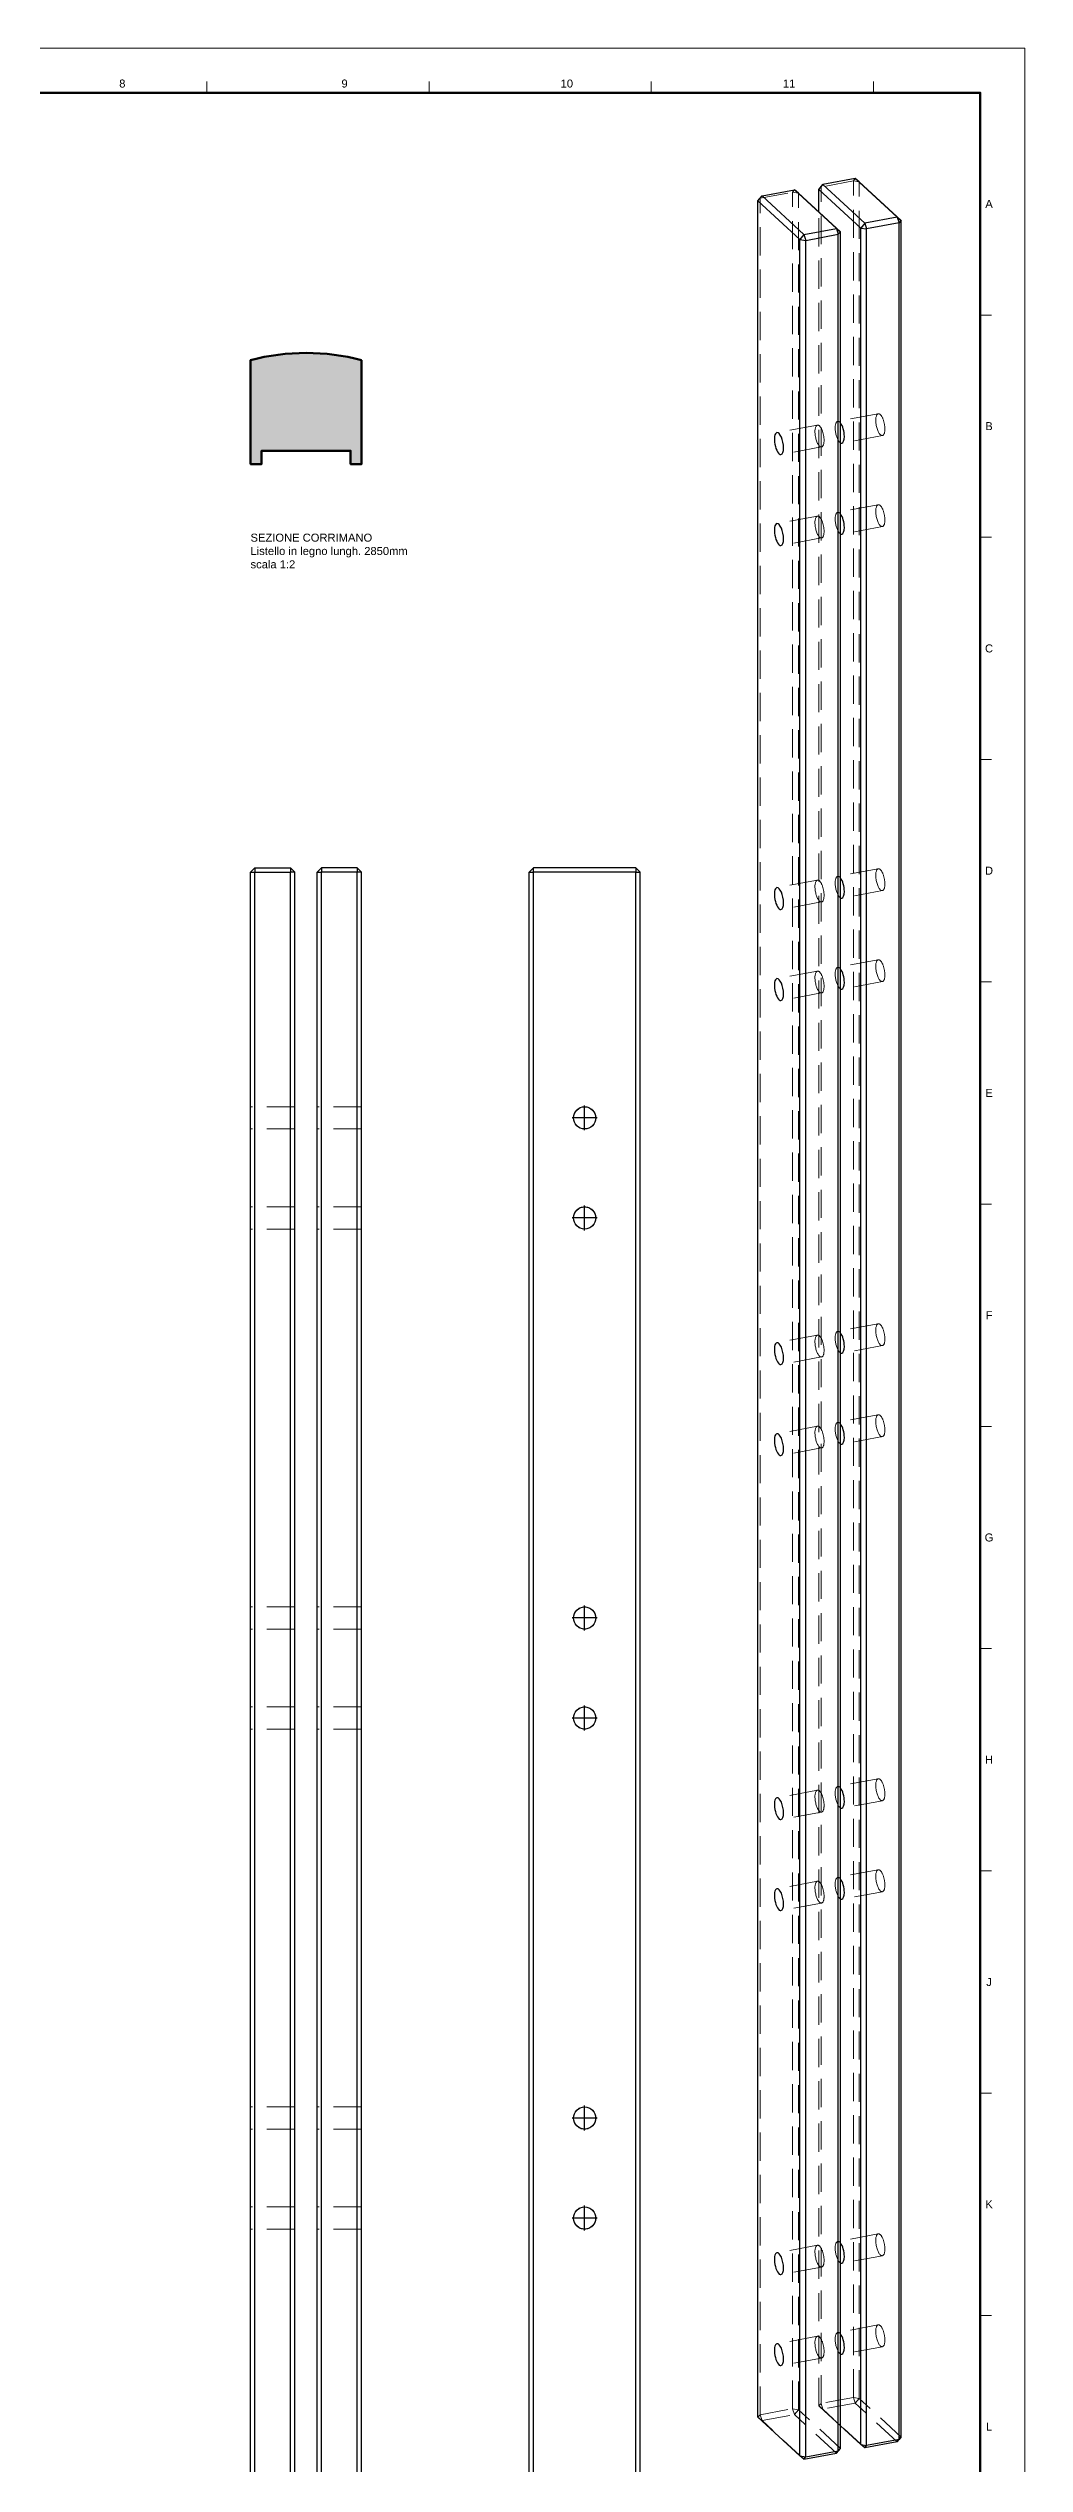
# Model space of a CAD drawing. Header units: millimetres. Extents: x 672 to 1266, y 302 to 1143.
# Drawn here: x 1046 to 1266, y 600 to 1143 of the extents above; entities that cross this region are included whole.
import ezdxf
from ezdxf.enums import TextEntityAlignment as Align

# ---------------------------------------------------------------- set-up
doc = ezdxf.new("R2010")
doc.units = ezdxf.units.MM
doc.linetypes.add('HIDDEN', pattern=[9.525, 6.35, -3.175])
doc.layers.get('0').update_dxf_attribs({"color": 2, "true_color": 0xffff00})
for name, color, linetype, lineweight, true_color in [('010', 178, 'Continuous', 9, 0x000000), ('018', 178, 'Continuous', 18, 0x000000), ('050', 178, 'Continuous', 50, 0x000000), ('1_2wood ... 025', 178, 'Continuous', 25, 0x000000), ('1_2wood ... hdn', 250, 'HIDDEN', 9, 0x323232)]:
    doc.layers.add(name, color=color, linetype=linetype, lineweight=lineweight, true_color=true_color)
doc.layers.add('G-ANNO-TEXT', color=178, linetype='Continuous', true_color=0x000000)
doc.styles.add('textstyle100', font='')
doc.styles.add('textstyle101', font='')
doc.styles.add('textstyle102', font='')
doc.styles.add('textstyle103', font='')
doc.styles.add('textstyle104', font='')
doc.styles.add('textstyle105', font='')
doc.styles.add('textstyle106', font='')
doc.styles.add('textstyle107', font='')
doc.styles.add('textstyle175', font='')
doc.styles.add('textstyle65', font='')
doc.styles.add('textstyle73', font='')
doc.styles.add('textstyle74', font='')
doc.styles.add('textstyle75', font='')
doc.styles.add('textstyle97', font='')
doc.styles.add('textstyle98', font='')
doc.styles.add('textstyle99', font='')
doc.styles.get('textstyle100').set_extended_font_data('Arial [Mono]')
doc.styles.get('textstyle101').set_extended_font_data('Arial [Mono]')
doc.styles.get('textstyle102').set_extended_font_data('Arial [Mono]')
doc.styles.get('textstyle103').set_extended_font_data('Arial [Mono]')
doc.styles.get('textstyle104').set_extended_font_data('Arial [Mono]')
doc.styles.get('textstyle105').set_extended_font_data('Arial [Mono]')
doc.styles.get('textstyle106').set_extended_font_data('Arial [Mono]')
doc.styles.get('textstyle107').set_extended_font_data('Arial [Mono]')
doc.styles.get('textstyle175').set_extended_font_data('Arial [TMC ]')
doc.styles.get('textstyle65').set_extended_font_data('Arial [Mono]')
doc.styles.get('textstyle73').set_extended_font_data('Arial [Mono]')
doc.styles.get('textstyle74').set_extended_font_data('Arial [Mono]')
doc.styles.get('textstyle75').set_extended_font_data('Arial [Mono]')
doc.styles.get('textstyle97').set_extended_font_data('Arial [Mono]')
doc.styles.get('textstyle98').set_extended_font_data('Arial [Mono]')
doc.styles.get('textstyle99').set_extended_font_data('Arial [Mono]')

# ---------------------------------------------------------------- blocks, each defined once
blk = doc.blocks.new('title_block')
at = {"layer": '010', "color": 7, "true_color": 0xffffff}
blk.add_lwpolyline([(0, 841), (594, 841), (594, 0), (0, 0)], close=True, dxfattribs=at)
at = {"layer": '018', "color": 7, "true_color": 0xffffff}
for points in [[(410, 833.5), (410, 831)], [(460, 833.5), (460, 831)], [(510, 833.5), (510, 831)], [(560, 833.5), (560, 831)], [(584, 781), (586.5, 781)], [(584, 731), (586.5, 731)], [(584, 681), (586.5, 681)], [(584, 631), (586.5, 631)], [(584, 581), (586.5, 581)], [(584, 531), (586.5, 531)], [(584, 481), (586.5, 481)], [(584, 431), (586.5, 431)], [(584, 381), (586.5, 381)], [(584, 331), (586.5, 331)]]:
    blk.add_lwpolyline(points, dxfattribs=at)
at = {"layer": '050', "color": 7, "true_color": 0xffffff}
blk.add_lwpolyline([(10, 831), (584, 831), (584, 10), (10, 10)], close=True, dxfattribs=at)
at = {"layer": 'G-ANNO-TEXT'}
for s, style, p in [('8', 'textstyle65', (391, 833.07)), ('9', 'textstyle73', (441, 833.07)), ('10', 'textstyle74', (491, 833.07)), ('11', 'textstyle75', (541, 833.07)), ('A', 'textstyle101', (585.98, 806)), ('B', 'textstyle102', (585.98, 756)), ('C', 'textstyle100', (585.98, 706)), ('D', 'textstyle99', (585.98, 656)), ('E', 'textstyle98', (585.98, 606)), ('F', 'textstyle97', (585.98, 556)), ('G', 'textstyle103', (585.98, 506)), ('H', 'textstyle104', (585.98, 456)), ('J', 'textstyle105', (585.98, 406)), ('K', 'textstyle106', (585.98, 356)), ('L', 'textstyle107', (585.98, 306))]:
    blk.add_text(s, height=1.8, dxfattribs=dict(at, style=style)).set_placement(p, align=Align.MIDDLE_CENTER)

msp = doc.modelspace()

# ---------------------------------------------------------------- hatches: boundary and pattern name
at = {"layer": '010', "true_color": 0x969696}
h = msp.add_hatch(color=252, dxfattribs=at)
edge = h.paths.add_edge_path(flags=0)
edge.add_arc((1104.18, 1024.73), 50, 75.5225, 104.4775)
edge.add_line((1091.68, 1073.14), (1091.68, 1049.73))
edge.add_line((1091.68, 1049.73), (1094.18, 1049.73))
edge.add_line((1094.18, 1049.73), (1094.18, 1052.73))
edge.add_line((1094.18, 1052.73), (1114.18, 1052.73))
edge.add_line((1114.18, 1052.73), (1114.18, 1049.73))
edge.add_line((1114.18, 1049.73), (1116.68, 1049.73))
edge.add_line((1116.68, 1049.73), (1116.68, 1073.14))

# ---------------------------------------------------------------- linework, layer by layer
at = {"layer": '050', "flags": 128}
msp.add_lwpolyline([(1116.68, 1073.14, 0.127017), (1091.68, 1073.14), (1091.68, 1049.73), (1094.18, 1049.73), (1094.18, 1052.73), (1114.18, 1052.73), (1114.18, 1049.73), (1116.68, 1049.73)], format="xyb", close=True, dxfattribs=at)
at = {"layer": '1_2wood ... 025'}
for p, q in [((1227.73, 1113.97), (1220.43, 1112.61)), ((1237.17, 1105.27), (1227.73, 1113.97)), ((1228.64, 1113.23), (1227.73, 1113.97)), ((1205.84, 1108.98), (1206.76, 1110.06)), ((1215.28, 1100.28), (1205.84, 1108.98)), ((1205.84, 610.36), (1205.84, 1108.98)), ((1206.76, 1110.06), (1214.05, 1111.42)), ((1216.19, 1101.36), (1206.76, 1110.06)), ((1223.49, 1102.72), (1214.05, 1111.42)), ((1214.96, 1110.68), (1214.05, 1111.42)), ((1224.4, 1101.98), (1214.96, 1110.68)), ((1219.52, 1111.53), (1220.43, 1112.61)), ((1228.96, 1102.83), (1219.52, 1111.53)), ((1219.52, 1106.47), (1219.52, 1111.53)), ((1229.87, 1103.91), (1220.43, 1112.61)), ((1238.08, 1104.53), (1228.64, 1113.23)), ((1229.87, 1103.91), (1228.96, 1102.83)), ((1237.17, 1105.27), (1229.87, 1103.91)), ((1229.87, 1103.91), (1230.28, 1102.62)), ((1237.58, 1103.98), (1230.28, 1102.62)), ((1237.17, 1105.27), (1238.08, 1104.53)), ((1237.17, 1105.27), (1237.58, 1103.98)), ((1238.08, 1104.53), (1237.58, 1103.98)), ((1237.58, 605.37), (1237.58, 1103.98)), ((1238.08, 605.92), (1238.08, 1104.53)), ((1216.19, 1101.36), (1215.28, 1100.28)), ((1215.28, 601.66), (1215.28, 1100.28)), ((1215.28, 1100.28), (1216.6, 1100.06)), ((1216.19, 1101.36), (1223.49, 1102.72)), ((1216.19, 1101.36), (1216.6, 1100.06)), ((1216.6, 1100.06), (1223.9, 1101.43)), ((1216.6, 601.45), (1216.6, 1100.06)), ((1223.49, 1102.72), (1223.9, 1101.43)), ((1223.49, 1102.72), (1224.4, 1101.98)), ((1224.4, 1101.98), (1223.9, 1101.43)), ((1223.9, 602.82), (1223.9, 1101.43)), ((1224.4, 603.36), (1224.4, 1101.98)), ((1228.96, 604.21), (1228.96, 1102.83)), ((1228.96, 1102.83), (1230.28, 1102.62)), ((1230.28, 604.01), (1230.28, 1102.62)), ((1092.68, 958.91), (1091.68, 957.91)), ((1091.68, 409.91), (1091.68, 957.91)), ((1091.68, 957.91), (1092.68, 957.91)), ((1092.68, 958.91), (1092.68, 957.91)), ((1092.68, 958.91), (1100.68, 958.91)), ((1092.68, 409.91), (1092.68, 957.91)), ((1092.68, 957.91), (1100.68, 957.91)), ((1100.68, 958.91), (1100.68, 957.91)), ((1100.68, 958.91), (1101.68, 957.91)), ((1100.68, 409.91), (1100.68, 957.91)), ((1101.68, 957.91), (1100.68, 957.91)), ((1101.68, 409.91), (1101.68, 957.91)), ((1107.68, 958.91), (1106.68, 957.91)), ((1106.68, 409.91), (1106.68, 957.91)), ((1106.68, 957.91), (1107.68, 957.91)), ((1115.68, 958.91), (1107.68, 958.91)), ((1107.68, 958.91), (1107.68, 957.91)), ((1115.68, 957.91), (1107.68, 957.91)), ((1107.68, 409.91), (1107.68, 957.91)), ((1115.68, 958.91), (1116.68, 957.91)), ((1115.68, 958.91), (1115.68, 957.91)), ((1116.68, 957.91), (1115.68, 957.91)), ((1115.68, 409.91), (1115.68, 957.91)), ((1116.68, 409.91), (1116.68, 957.91)), ((1154.34, 957.91), (1155.34, 958.91)), ((1154.34, 957.91), (1155.34, 957.91)), ((1154.34, 409.91), (1154.34, 957.91)), ((1178.34, 958.91), (1155.34, 958.91)), ((1155.34, 957.91), (1155.34, 958.91)), ((1178.34, 957.91), (1155.34, 957.91)), ((1155.34, 409.91), (1155.34, 957.91)), ((1178.34, 958.91), (1178.34, 957.91)), ((1178.34, 958.91), (1179.34, 957.91)), ((1178.34, 409.91), (1178.34, 957.91)), ((1178.34, 957.91), (1179.34, 957.91)), ((1179.34, 409.91), (1179.34, 957.91)), ((1169.64, 902.66), (1164.04, 902.66)), ((1169.64, 902.66), (1164.04, 902.66)), ((1166.84, 899.86), (1166.84, 905.46)), ((1166.84, 899.86), (1166.84, 905.46)), ((1166.84, 877.36), (1166.84, 882.96)), ((1166.84, 877.36), (1166.84, 882.96)), ((1169.64, 880.16), (1164.04, 880.16)), ((1169.64, 880.16), (1164.04, 880.16)), ((1169.64, 790.16), (1164.04, 790.16)), ((1169.64, 790.16), (1164.04, 790.16)), ((1166.84, 787.36), (1166.84, 792.96)), ((1166.84, 787.36), (1166.84, 792.96)), ((1169.64, 767.66), (1164.04, 767.66)), ((1169.64, 767.66), (1164.04, 767.66)), ((1166.84, 764.86), (1166.84, 770.46)), ((1166.84, 764.86), (1166.84, 770.46)), ((1166.84, 674.86), (1166.84, 680.46)), ((1166.84, 674.86), (1166.84, 680.46)), ((1169.64, 677.66), (1164.04, 677.66)), ((1169.64, 677.66), (1164.04, 677.66)), ((1166.84, 652.36), (1166.84, 657.96)), ((1166.84, 652.36), (1166.84, 657.96)), ((1169.64, 655.16), (1164.04, 655.16)), ((1169.64, 655.16), (1164.04, 655.16)), ((1215.28, 601.66), (1205.84, 610.36)), ((1223.49, 602.28), (1224.4, 603.36)), ((1224.4, 603.36), (1223.9, 602.82)), ((1228.96, 604.21), (1224.4, 608.42)), ((1228.96, 604.21), (1230.28, 604.01)), ((1229.87, 603.48), (1228.96, 604.21)), ((1237.17, 604.84), (1229.87, 603.48)), ((1229.87, 603.48), (1230.28, 604.01)), ((1237.58, 605.37), (1230.28, 604.01)), ((1237.17, 604.84), (1238.08, 605.92)), ((1237.17, 604.84), (1237.58, 605.37)), ((1238.08, 605.92), (1237.58, 605.37)), ((1215.28, 601.66), (1216.6, 601.45)), ((1216.19, 600.92), (1215.28, 601.66)), ((1216.19, 600.92), (1223.49, 602.28)), ((1216.19, 600.92), (1216.6, 601.45)), ((1216.6, 601.45), (1223.9, 602.82)), ((1223.49, 602.28), (1223.9, 602.82))]:
    msp.add_line(p, q, dxfattribs=at)
for points in [[(1210.1, 1056.81), (1209.6, 1056.72), (1209.39, 1055.54), (1209.64, 1054.18)], [(1209.64, 1054.18), (1209.9, 1052.83), (1210.52, 1051.8), (1211.02, 1051.9)], [(1211.1, 1055.79), (1210.8, 1056.49), (1210.42, 1056.87), (1210.1, 1056.81)], [(1211.59, 1053.41), (1211.59, 1054.2), (1211.4, 1055.1), (1211.1, 1055.79)], [(1225.27, 1055.96), (1225.27, 1057.08), (1224.9, 1058.37), (1224.4, 1059.01)], [(1224.4, 1054.52), (1224.51, 1054.45), (1224.61, 1054.43), (1224.7, 1054.45)], [(1224.7, 1054.45), (1225.05, 1054.52), (1225.27, 1055.1), (1225.27, 1055.96)], [(1211.02, 1051.9), (1211.37, 1051.96), (1211.59, 1052.55), (1211.59, 1053.41)], [(1225.27, 1035.49), (1225.27, 1036.61), (1224.9, 1037.9), (1224.4, 1038.54)], [(1210.1, 1036.34), (1209.6, 1036.25), (1209.39, 1035.07), (1209.64, 1033.71)], [(1209.64, 1033.71), (1209.9, 1032.35), (1210.52, 1031.33), (1211.02, 1031.42)], [(1211.1, 1035.32), (1210.8, 1036.01), (1210.42, 1036.4), (1210.1, 1036.34)], [(1211.02, 1031.42), (1211.37, 1031.49), (1211.59, 1032.08), (1211.59, 1032.94)], [(1211.59, 1032.94), (1211.59, 1033.72), (1211.4, 1034.63), (1211.1, 1035.32)], [(1224.4, 1034.04), (1224.51, 1033.98), (1224.61, 1033.96), (1224.7, 1033.98)], [(1224.7, 1033.98), (1225.05, 1034.04), (1225.27, 1034.63), (1225.27, 1035.49)], [(1225.27, 953.6), (1225.27, 954.72), (1224.9, 956.01), (1224.4, 956.65)], [(1210.1, 954.45), (1209.6, 954.36), (1209.39, 953.18), (1209.64, 951.82)], [(1209.64, 951.82), (1209.9, 950.47), (1210.52, 949.44), (1211.02, 949.54)], [(1211.1, 953.43), (1210.8, 954.12), (1210.42, 954.51), (1210.1, 954.45)], [(1211.02, 949.54), (1211.37, 949.6), (1211.59, 950.19), (1211.59, 951.05)], [(1211.59, 951.05), (1211.59, 951.84), (1211.4, 952.74), (1211.1, 953.43)], [(1224.4, 952.15), (1224.51, 952.09), (1224.61, 952.07), (1224.7, 952.09)], [(1224.7, 952.09), (1225.05, 952.16), (1225.27, 952.74), (1225.27, 953.6)], [(1225.27, 933.13), (1225.27, 934.25), (1224.9, 935.54), (1224.4, 936.18)], [(1210.1, 933.98), (1209.6, 933.89), (1209.39, 932.71), (1209.64, 931.35)], [(1209.64, 931.35), (1209.9, 929.99), (1210.52, 928.97), (1211.02, 929.06)], [(1211.1, 932.96), (1210.8, 933.65), (1210.42, 934.04), (1210.1, 933.98)], [(1211.02, 929.06), (1211.37, 929.13), (1211.59, 929.71), (1211.59, 930.58)], [(1211.59, 930.58), (1211.59, 931.36), (1211.4, 932.27), (1211.1, 932.96)], [(1224.4, 931.68), (1224.51, 931.62), (1224.61, 931.6), (1224.7, 931.62)], [(1224.7, 931.62), (1225.05, 931.68), (1225.27, 932.27), (1225.27, 933.13)], [(1164.34, 902.66), (1164.34, 904.04), (1165.46, 905.16), (1166.84, 905.16)], [(1166.84, 900.16), (1165.46, 900.16), (1164.34, 901.28), (1164.34, 902.66)], [(1166.84, 905.16), (1168.22, 905.16), (1169.34, 904.04), (1169.34, 902.66)], [(1169.34, 902.66), (1169.34, 901.28), (1168.22, 900.16), (1166.84, 900.16)], [(1164.34, 880.16), (1164.34, 881.54), (1165.46, 882.66), (1166.84, 882.66)], [(1166.84, 882.66), (1168.22, 882.66), (1169.34, 881.54), (1169.34, 880.16)], [(1166.84, 877.66), (1165.46, 877.66), (1164.34, 878.78), (1164.34, 880.16)], [(1169.34, 880.16), (1169.34, 878.78), (1168.22, 877.66), (1166.84, 877.66)], [(1225.27, 851.24), (1225.27, 852.36), (1224.9, 853.65), (1224.4, 854.29)], [(1210.1, 852.09), (1209.6, 852), (1209.39, 850.82), (1209.64, 849.46)], [(1209.64, 849.46), (1209.9, 848.1), (1210.52, 847.08), (1211.02, 847.17)], [(1211.1, 851.07), (1210.8, 851.76), (1210.42, 852.15), (1210.1, 852.09)], [(1211.02, 847.17), (1211.37, 847.24), (1211.59, 847.82), (1211.59, 848.69)], [(1211.59, 848.69), (1211.59, 849.47), (1211.4, 850.38), (1211.1, 851.07)], [(1224.4, 849.79), (1224.51, 849.73), (1224.61, 849.71), (1224.7, 849.73)], [(1224.7, 849.73), (1225.05, 849.79), (1225.27, 850.38), (1225.27, 851.24)], [(1210.1, 831.62), (1209.6, 831.52), (1209.39, 830.34), (1209.64, 828.99)], [(1211.1, 830.6), (1210.8, 831.29), (1210.42, 831.68), (1210.1, 831.62)], [(1225.27, 830.77), (1225.27, 831.89), (1224.9, 833.18), (1224.4, 833.81)], [(1209.64, 828.99), (1209.9, 827.63), (1210.52, 826.61), (1211.02, 826.7)], [(1211.02, 826.7), (1211.37, 826.77), (1211.59, 827.35), (1211.59, 828.21)], [(1211.59, 828.21), (1211.59, 829), (1211.4, 829.9), (1211.1, 830.6)], [(1224.4, 829.32), (1224.51, 829.26), (1224.61, 829.24), (1224.7, 829.26)], [(1224.7, 829.26), (1225.05, 829.32), (1225.27, 829.91), (1225.27, 830.77)], [(1164.34, 790.16), (1164.34, 791.54), (1165.46, 792.66), (1166.84, 792.66)], [(1166.84, 787.66), (1165.46, 787.66), (1164.34, 788.78), (1164.34, 790.16)], [(1166.84, 792.66), (1168.22, 792.66), (1169.34, 791.54), (1169.34, 790.16)], [(1169.34, 790.16), (1169.34, 788.78), (1168.22, 787.66), (1166.84, 787.66)], [(1164.34, 767.66), (1164.34, 769.04), (1165.46, 770.16), (1166.84, 770.16)], [(1166.84, 765.16), (1165.46, 765.16), (1164.34, 766.28), (1164.34, 767.66)], [(1166.84, 770.16), (1168.22, 770.16), (1169.34, 769.04), (1169.34, 767.66)], [(1169.34, 767.66), (1169.34, 766.28), (1168.22, 765.16), (1166.84, 765.16)], [(1225.27, 748.88), (1225.27, 750), (1224.9, 751.29), (1224.4, 751.92)], [(1210.1, 749.73), (1209.6, 749.63), (1209.39, 748.46), (1209.64, 747.1)], [(1209.64, 747.1), (1209.9, 745.74), (1210.52, 744.72), (1211.02, 744.81)], [(1211.1, 748.71), (1210.8, 749.4), (1210.42, 749.79), (1210.1, 749.73)], [(1211.02, 744.81), (1211.37, 744.88), (1211.59, 745.46), (1211.59, 746.33)], [(1211.59, 746.33), (1211.59, 747.11), (1211.4, 748.02), (1211.1, 748.71)], [(1224.4, 747.43), (1224.51, 747.37), (1224.61, 747.35), (1224.7, 747.37)], [(1224.7, 747.37), (1225.05, 747.43), (1225.27, 748.02), (1225.27, 748.88)], [(1210.1, 729.26), (1209.6, 729.16), (1209.39, 727.98), (1209.64, 726.63)], [(1211.1, 728.24), (1210.8, 728.93), (1210.42, 729.32), (1210.1, 729.26)], [(1211.59, 725.85), (1211.59, 726.64), (1211.4, 727.54), (1211.1, 728.24)], [(1225.27, 728.41), (1225.27, 729.52), (1224.9, 730.82), (1224.4, 731.45)], [(1224.7, 726.89), (1225.05, 726.96), (1225.27, 727.54), (1225.27, 728.41)], [(1209.64, 726.63), (1209.9, 725.27), (1210.52, 724.25), (1211.02, 724.34)], [(1211.02, 724.34), (1211.37, 724.41), (1211.59, 724.99), (1211.59, 725.85)], [(1224.4, 726.96), (1224.51, 726.9), (1224.61, 726.88), (1224.7, 726.89)], [(1164.34, 677.66), (1164.34, 679.04), (1165.46, 680.16), (1166.84, 680.16)], [(1166.84, 680.16), (1168.22, 680.16), (1169.34, 679.04), (1169.34, 677.66)], [(1166.84, 675.16), (1165.46, 675.16), (1164.34, 676.28), (1164.34, 677.66)], [(1169.34, 677.66), (1169.34, 676.28), (1168.22, 675.16), (1166.84, 675.16)], [(1164.34, 655.16), (1164.34, 656.54), (1165.46, 657.66), (1166.84, 657.66)], [(1166.84, 657.66), (1168.22, 657.66), (1169.34, 656.54), (1169.34, 655.16)], [(1166.84, 652.66), (1165.46, 652.66), (1164.34, 653.78), (1164.34, 655.16)], [(1169.34, 655.16), (1169.34, 653.78), (1168.22, 652.66), (1166.84, 652.66)], [(1210.1, 647.37), (1209.6, 647.27), (1209.39, 646.09), (1209.64, 644.74)], [(1211.1, 646.35), (1210.8, 647.04), (1210.42, 647.43), (1210.1, 647.37)], [(1225.27, 646.52), (1225.27, 647.64), (1224.9, 648.93), (1224.4, 649.56)], [(1209.64, 644.74), (1209.9, 643.38), (1210.52, 642.36), (1211.02, 642.45)], [(1211.02, 642.45), (1211.37, 642.52), (1211.59, 643.1), (1211.59, 643.96)], [(1211.59, 643.96), (1211.59, 644.75), (1211.4, 645.65), (1211.1, 646.35)], [(1224.4, 645.07), (1224.51, 645.01), (1224.61, 644.99), (1224.7, 645)], [(1224.7, 645), (1225.05, 645.07), (1225.27, 645.65), (1225.27, 646.52)], [(1210.1, 626.89), (1209.6, 626.8), (1209.39, 625.62), (1209.64, 624.26)], [(1211.1, 625.87), (1210.8, 626.57), (1210.42, 626.95), (1210.1, 626.89)], [(1211.59, 623.49), (1211.59, 624.28), (1211.4, 625.18), (1211.1, 625.87)], [(1225.27, 626.04), (1225.27, 627.16), (1224.9, 628.46), (1224.4, 629.09)], [(1224.7, 624.53), (1225.05, 624.6), (1225.27, 625.18), (1225.27, 626.04)], [(1209.64, 624.26), (1209.9, 622.91), (1210.52, 621.88), (1211.02, 621.98)], [(1211.02, 621.98), (1211.37, 622.04), (1211.59, 622.63), (1211.59, 623.49)], [(1224.4, 624.6), (1224.51, 624.54), (1224.61, 624.51), (1224.7, 624.53)]]:
    msp.add_open_spline(points, degree=3, dxfattribs=at)
at = {"layer": '1_2wood ... hdn'}
for p, q in [((1227.32, 1113.44), (1227.73, 1113.97)), ((1206.35, 1109.52), (1205.84, 1108.97)), ((1206.35, 1109.52), (1213.64, 1110.88)), ((1206.35, 1109.52), (1206.76, 1110.05)), ((1206.35, 610.91), (1206.35, 1109.52)), ((1213.64, 1110.88), (1214.05, 1111.41)), ((1213.64, 1110.88), (1214.96, 1110.68)), ((1213.64, 612.27), (1213.64, 1110.88)), ((1214.96, 612.06), (1214.96, 1110.68)), ((1220.03, 1112.07), (1219.52, 1111.53)), ((1227.32, 1113.44), (1220.03, 1112.07)), ((1220.03, 1112.07), (1220.43, 1112.61)), ((1220.03, 613.46), (1220.03, 1112.07)), ((1227.32, 614.82), (1227.32, 1113.44)), ((1227.32, 1113.44), (1228.64, 1113.23)), ((1228.64, 614.61), (1228.64, 1113.23)), ((1219.52, 612.91), (1219.52, 1106.47)), ((1232.9, 1061.06), (1223.78, 1059.36)), ((1219.22, 1058.51), (1210.1, 1056.81)), ((1233.82, 1056.15), (1224.7, 1054.45)), ((1220.14, 1053.6), (1211.02, 1051.89)), ((1219.22, 1038.04), (1210.1, 1036.34)), ((1232.9, 1040.59), (1223.78, 1038.89)), ((1220.14, 1033.12), (1211.02, 1031.42)), ((1233.82, 1035.68), (1224.7, 1033.98)), ((1091.68, 957.91), (1092.68, 958.91)), ((1092.68, 957.91), (1091.68, 957.91)), ((1091.68, 409.91), (1091.68, 957.91)), ((1092.68, 957.91), (1092.68, 958.91)), ((1092.68, 958.91), (1100.68, 958.91)), ((1092.68, 957.91), (1100.68, 957.91)), ((1092.68, 409.91), (1092.68, 957.91)), ((1101.68, 957.91), (1100.68, 958.91)), ((1100.68, 957.91), (1100.68, 958.91)), ((1100.68, 957.91), (1101.68, 957.91)), ((1100.68, 409.91), (1100.68, 957.91)), ((1101.68, 409.91), (1101.68, 957.91)), ((1106.68, 957.91), (1107.68, 958.91)), ((1107.68, 957.91), (1106.68, 957.91)), ((1106.68, 409.91), (1106.68, 957.91)), ((1107.68, 957.91), (1107.68, 958.91)), ((1115.68, 958.91), (1107.68, 958.91)), ((1107.68, 409.91), (1107.68, 957.91)), ((1115.68, 957.91), (1107.68, 957.91)), ((1115.68, 957.91), (1115.68, 958.91)), ((1116.68, 957.91), (1115.68, 958.91)), ((1115.68, 409.91), (1115.68, 957.91)), ((1115.68, 957.91), (1116.68, 957.91)), ((1116.68, 409.91), (1116.68, 957.91)), ((1154.34, 957.91), (1155.34, 958.91)), ((1154.34, 957.91), (1155.34, 958.91)), ((1154.34, 957.91), (1155.34, 958.91)), ((1154.34, 957.91), (1155.34, 957.91)), ((1154.34, 409.91), (1154.34, 957.91)), ((1154.34, 957.91), (1155.34, 957.91)), ((1154.34, 409.91), (1154.34, 957.91)), ((1154.34, 409.91), (1154.34, 957.91)), ((1154.34, 957.91), (1155.34, 957.91)), ((1155.34, 957.91), (1155.34, 958.91)), ((1178.34, 958.91), (1155.34, 958.91)), ((1155.34, 957.91), (1155.34, 958.91)), ((1178.34, 958.91), (1155.34, 958.91)), ((1155.34, 957.91), (1155.34, 958.91)), ((1178.34, 958.91), (1155.34, 958.91)), ((1155.34, 409.91), (1155.34, 957.91)), ((1178.34, 957.91), (1155.34, 957.91)), ((1155.34, 409.91), (1155.34, 957.91)), ((1178.34, 957.91), (1155.34, 957.91)), ((1155.34, 409.91), (1155.34, 957.91)), ((1178.34, 957.91), (1155.34, 957.91)), ((1178.34, 958.91), (1178.34, 957.91)), ((1178.34, 958.91), (1179.34, 957.91)), ((1178.34, 958.91), (1178.34, 957.91)), ((1178.34, 958.91), (1179.34, 957.91)), ((1178.34, 958.91), (1179.34, 957.91)), ((1178.34, 958.91), (1178.34, 957.91)), ((1178.34, 957.91), (1179.34, 957.91)), ((1178.34, 409.91), (1178.34, 957.91)), ((1178.34, 957.91), (1179.34, 957.91)), ((1178.34, 409.91), (1178.34, 957.91)), ((1178.34, 957.91), (1179.34, 957.91)), ((1178.34, 409.91), (1178.34, 957.91)), ((1179.34, 409.91), (1179.34, 957.91)), ((1179.34, 409.91), (1179.34, 957.91)), ((1179.34, 409.91), (1179.34, 957.91)), ((1232.9, 958.7), (1223.78, 957)), ((1219.22, 956.15), (1210.1, 954.45)), ((1220.14, 951.24), (1211.02, 949.53)), ((1233.82, 953.79), (1224.7, 952.09)), ((1219.22, 935.68), (1210.1, 933.98)), ((1232.9, 938.23), (1223.78, 936.53)), ((1220.14, 930.76), (1211.02, 929.06)), ((1233.82, 933.32), (1224.7, 931.61)), ((1101.68, 905.16), (1091.68, 905.16)), ((1091.68, 905.16), (1091.68, 900.16)), ((1091.68, 902.66), (1091.68, 905.16)), ((1091.68, 900.16), (1091.68, 902.66)), ((1101.68, 905.16), (1101.68, 900.16)), ((1101.68, 902.66), (1101.68, 905.16)), ((1101.68, 900.16), (1101.68, 902.66)), ((1116.68, 905.16), (1106.68, 905.16)), ((1106.68, 905.16), (1106.68, 900.16)), ((1106.68, 902.66), (1106.68, 905.16)), ((1106.68, 900.16), (1106.68, 902.66)), ((1116.68, 905.16), (1116.68, 900.16)), ((1116.68, 902.66), (1116.68, 905.16)), ((1116.68, 900.16), (1116.68, 902.66)), ((1101.68, 900.16), (1091.68, 900.16)), ((1116.68, 900.16), (1106.68, 900.16)), ((1101.68, 882.66), (1091.68, 882.66)), ((1091.68, 882.66), (1091.68, 877.66)), ((1091.68, 880.16), (1091.68, 882.66)), ((1101.68, 882.66), (1101.68, 877.66)), ((1101.68, 880.16), (1101.68, 882.66)), ((1116.68, 882.66), (1106.68, 882.66)), ((1106.68, 882.66), (1106.68, 877.66)), ((1106.68, 880.16), (1106.68, 882.66)), ((1116.68, 882.66), (1116.68, 877.66)), ((1116.68, 880.16), (1116.68, 882.66)), ((1091.68, 877.66), (1091.68, 880.16)), ((1101.68, 877.66), (1091.68, 877.66)), ((1101.68, 877.66), (1101.68, 880.16)), ((1106.68, 877.66), (1106.68, 880.16)), ((1116.68, 877.66), (1106.68, 877.66)), ((1116.68, 877.66), (1116.68, 880.16)), ((1219.22, 853.79), (1210.1, 852.09)), ((1232.9, 856.34), (1223.78, 854.64)), ((1220.14, 848.87), (1211.02, 847.17)), ((1233.82, 851.43), (1224.7, 849.72)), ((1219.22, 833.31), (1210.1, 831.61)), ((1232.9, 835.87), (1223.78, 834.17)), ((1220.14, 828.4), (1211.02, 826.7)), ((1233.82, 830.95), (1224.7, 829.25)), ((1101.68, 792.66), (1091.68, 792.66)), ((1091.68, 792.66), (1091.68, 787.66)), ((1091.68, 790.16), (1091.68, 792.66)), ((1091.68, 787.66), (1091.68, 790.16)), ((1101.68, 792.66), (1101.68, 787.66)), ((1101.68, 790.16), (1101.68, 792.66)), ((1101.68, 787.66), (1101.68, 790.16)), ((1116.68, 792.66), (1106.68, 792.66)), ((1106.68, 792.66), (1106.68, 787.66)), ((1106.68, 790.16), (1106.68, 792.66)), ((1106.68, 787.66), (1106.68, 790.16)), ((1116.68, 792.66), (1116.68, 787.66)), ((1116.68, 790.16), (1116.68, 792.66)), ((1116.68, 787.66), (1116.68, 790.16)), ((1101.68, 787.66), (1091.68, 787.66)), ((1116.68, 787.66), (1106.68, 787.66)), ((1101.68, 770.16), (1091.68, 770.16)), ((1091.68, 770.16), (1091.68, 765.16)), ((1091.68, 767.66), (1091.68, 770.16)), ((1091.68, 765.16), (1091.68, 767.66)), ((1101.68, 770.16), (1101.68, 765.16)), ((1101.68, 767.66), (1101.68, 770.16)), ((1101.68, 765.16), (1101.68, 767.66)), ((1116.68, 770.16), (1106.68, 770.16)), ((1106.68, 770.16), (1106.68, 765.16)), ((1106.68, 767.66), (1106.68, 770.16)), ((1106.68, 765.16), (1106.68, 767.66)), ((1116.68, 770.16), (1116.68, 765.16)), ((1116.68, 767.66), (1116.68, 770.16)), ((1116.68, 765.16), (1116.68, 767.66)), ((1101.68, 765.16), (1091.68, 765.16)), ((1116.68, 765.16), (1106.68, 765.16)), ((1219.22, 751.43), (1210.1, 749.72)), ((1232.9, 753.98), (1223.78, 752.28)), ((1220.14, 746.51), (1211.02, 744.81)), ((1233.82, 749.06), (1224.7, 747.36)), ((1219.22, 730.95), (1210.1, 729.25)), ((1232.9, 733.51), (1223.78, 731.81)), ((1233.82, 728.59), (1224.7, 726.89)), ((1220.14, 726.04), (1211.02, 724.34)), ((1101.68, 680.16), (1091.68, 680.16)), ((1091.68, 680.16), (1091.68, 675.16)), ((1091.68, 677.66), (1091.68, 680.16)), ((1101.68, 680.16), (1101.68, 675.16)), ((1101.68, 677.66), (1101.68, 680.16)), ((1116.68, 680.16), (1106.68, 680.16)), ((1106.68, 680.16), (1106.68, 675.16)), ((1106.68, 677.66), (1106.68, 680.16)), ((1116.68, 680.16), (1116.68, 675.16)), ((1116.68, 677.66), (1116.68, 680.16)), ((1091.68, 675.16), (1091.68, 677.66)), ((1101.68, 675.16), (1091.68, 675.16)), ((1101.68, 675.16), (1101.68, 677.66)), ((1106.68, 675.16), (1106.68, 677.66)), ((1116.68, 675.16), (1106.68, 675.16)), ((1116.68, 675.16), (1116.68, 677.66)), ((1101.68, 657.66), (1091.68, 657.66)), ((1091.68, 657.66), (1091.68, 652.66)), ((1091.68, 655.16), (1091.68, 657.66)), ((1101.68, 657.66), (1101.68, 652.66)), ((1101.68, 655.16), (1101.68, 657.66)), ((1116.68, 657.66), (1106.68, 657.66)), ((1106.68, 657.66), (1106.68, 652.66)), ((1106.68, 655.16), (1106.68, 657.66)), ((1116.68, 657.66), (1116.68, 652.66)), ((1116.68, 655.16), (1116.68, 657.66)), ((1091.68, 652.66), (1091.68, 655.16)), ((1101.68, 652.66), (1091.68, 652.66)), ((1101.68, 652.66), (1101.68, 655.16)), ((1106.68, 652.66), (1106.68, 655.16)), ((1116.68, 652.66), (1106.68, 652.66)), ((1116.68, 652.66), (1116.68, 655.16)), ((1219.22, 649.06), (1210.1, 647.36)), ((1232.9, 651.62), (1223.78, 649.92)), ((1233.82, 646.7), (1224.7, 645)), ((1220.14, 644.15), (1211.02, 642.45)), ((1232.9, 631.15), (1223.78, 629.44)), ((1219.22, 628.59), (1210.1, 626.89)), ((1233.82, 626.23), (1224.7, 624.53)), ((1220.14, 623.68), (1211.02, 621.97)), ((1227.32, 614.82), (1220.03, 613.46)), ((1227.73, 613.53), (1227.32, 614.82)), ((1228.64, 614.61), (1227.32, 614.82)), ((1227.73, 613.53), (1228.64, 614.61)), ((1238.08, 605.91), (1228.64, 614.61)), ((1205.84, 610.36), (1206.35, 610.91)), ((1206.76, 609.62), (1205.84, 610.36)), ((1206.35, 610.91), (1213.64, 612.27)), ((1206.76, 609.62), (1206.35, 610.91)), ((1206.76, 609.62), (1214.05, 610.98)), ((1216.19, 600.92), (1206.76, 609.62)), ((1214.96, 612.06), (1213.64, 612.27)), ((1214.05, 610.98), (1213.64, 612.27)), ((1214.05, 610.98), (1214.96, 612.06)), ((1223.49, 602.28), (1214.05, 610.98)), ((1224.4, 603.36), (1214.96, 612.06)), ((1219.52, 612.91), (1220.03, 613.46)), ((1220.43, 612.17), (1219.52, 612.91)), ((1224.4, 608.41), (1219.52, 612.91)), ((1220.43, 612.17), (1220.03, 613.46)), ((1227.73, 613.53), (1220.43, 612.17)), ((1229.87, 603.47), (1220.43, 612.17)), ((1237.17, 604.83), (1227.73, 613.53))]:
    msp.add_line(p, q, dxfattribs=at)
for points in [[(1232.9, 1061.06), (1232.4, 1060.97), (1232.19, 1059.79), (1232.44, 1058.44)], [(1233.9, 1060.05), (1233.6, 1060.74), (1233.22, 1061.12), (1232.9, 1061.06)], [(1234.39, 1057.66), (1234.39, 1058.45), (1234.2, 1059.35), (1233.9, 1060.05)], [(1219.22, 1058.51), (1218.72, 1058.42), (1218.51, 1057.24), (1218.77, 1055.88)], [(1218.77, 1055.88), (1219.02, 1054.52), (1219.64, 1053.5), (1220.14, 1053.6)], [(1220.22, 1057.49), (1219.92, 1058.19), (1219.54, 1058.57), (1219.22, 1058.51)], [(1220.14, 1053.6), (1220.49, 1053.66), (1220.71, 1054.25), (1220.71, 1055.11)], [(1220.71, 1055.11), (1220.71, 1055.9), (1220.52, 1056.8), (1220.22, 1057.49)], [(1223.78, 1059.36), (1223.33, 1059.28), (1223.11, 1058.32), (1223.26, 1057.11)], [(1223.26, 1057.11), (1223.42, 1055.9), (1223.9, 1054.8), (1224.4, 1054.51)], [(1224.4, 1059), (1224.19, 1059.27), (1223.97, 1059.4), (1223.78, 1059.36)], [(1232.44, 1058.44), (1232.7, 1057.08), (1233.31, 1056.06), (1233.82, 1056.15)], [(1233.82, 1056.15), (1234.17, 1056.21), (1234.39, 1056.8), (1234.39, 1057.66)], [(1219.22, 1038.04), (1218.72, 1037.94), (1218.51, 1036.77), (1218.77, 1035.41)], [(1220.22, 1037.02), (1219.92, 1037.71), (1219.54, 1038.1), (1219.22, 1038.04)], [(1223.78, 1038.89), (1223.33, 1038.8), (1223.11, 1037.85), (1223.26, 1036.64)], [(1224.4, 1038.53), (1224.19, 1038.8), (1223.97, 1038.92), (1223.78, 1038.89)], [(1232.9, 1040.59), (1232.4, 1040.5), (1232.19, 1039.32), (1232.44, 1037.96)], [(1232.44, 1037.96), (1232.7, 1036.61), (1233.31, 1035.58), (1233.82, 1035.68)], [(1233.9, 1039.57), (1233.6, 1040.27), (1233.22, 1040.65), (1232.9, 1040.59)], [(1234.39, 1037.19), (1234.39, 1037.98), (1234.2, 1038.88), (1233.9, 1039.57)], [(1218.77, 1035.41), (1219.02, 1034.05), (1219.64, 1033.03), (1220.14, 1033.12)], [(1220.14, 1033.12), (1220.49, 1033.19), (1220.71, 1033.77), (1220.71, 1034.63)], [(1220.71, 1034.63), (1220.71, 1035.42), (1220.52, 1036.33), (1220.22, 1037.02)], [(1223.26, 1036.64), (1223.42, 1035.43), (1223.9, 1034.32), (1224.4, 1034.04)], [(1233.82, 1035.68), (1234.17, 1035.74), (1234.39, 1036.33), (1234.39, 1037.19)], [(1223.78, 957), (1223.33, 956.92), (1223.11, 955.96), (1223.26, 954.75)], [(1224.4, 956.64), (1224.19, 956.91), (1223.97, 957.04), (1223.78, 957)], [(1232.9, 958.7), (1232.4, 958.61), (1232.19, 957.43), (1232.44, 956.07)], [(1233.9, 957.68), (1233.6, 958.38), (1233.22, 958.76), (1232.9, 958.7)], [(1234.39, 955.3), (1234.39, 956.09), (1234.2, 956.99), (1233.9, 957.68)], [(1219.22, 956.15), (1218.72, 956.06), (1218.51, 954.88), (1218.77, 953.52)], [(1218.77, 953.52), (1219.02, 952.16), (1219.64, 951.14), (1220.14, 951.24)], [(1220.22, 955.13), (1219.92, 955.82), (1219.54, 956.21), (1219.22, 956.15)], [(1220.14, 951.24), (1220.49, 951.3), (1220.71, 951.88), (1220.71, 952.75)], [(1220.71, 952.75), (1220.71, 953.54), (1220.52, 954.44), (1220.22, 955.13)], [(1223.26, 954.75), (1223.42, 953.54), (1223.9, 952.44), (1224.4, 952.15)], [(1232.44, 956.07), (1232.7, 954.72), (1233.31, 953.69), (1233.82, 953.79)], [(1233.82, 953.79), (1234.17, 953.85), (1234.39, 954.44), (1234.39, 955.3)], [(1219.22, 935.68), (1218.72, 935.58), (1218.51, 934.41), (1218.77, 933.05)], [(1220.22, 934.66), (1219.92, 935.35), (1219.54, 935.74), (1219.22, 935.68)], [(1220.71, 932.27), (1220.71, 933.06), (1220.52, 933.96), (1220.22, 934.66)], [(1223.78, 936.53), (1223.33, 936.44), (1223.11, 935.49), (1223.26, 934.28)], [(1224.4, 936.17), (1224.19, 936.44), (1223.97, 936.56), (1223.78, 936.53)], [(1232.9, 938.23), (1232.4, 938.14), (1232.19, 936.96), (1232.44, 935.6)], [(1232.44, 935.6), (1232.7, 934.25), (1233.31, 933.22), (1233.82, 933.32)], [(1233.9, 937.21), (1233.6, 937.9), (1233.22, 938.29), (1232.9, 938.23)], [(1233.82, 933.32), (1234.17, 933.38), (1234.39, 933.97), (1234.39, 934.83)], [(1234.39, 934.83), (1234.39, 935.62), (1234.2, 936.52), (1233.9, 937.21)], [(1218.77, 933.05), (1219.02, 931.69), (1219.64, 930.67), (1220.14, 930.76)], [(1220.14, 930.76), (1220.49, 930.83), (1220.71, 931.41), (1220.71, 932.27)], [(1223.26, 934.28), (1223.42, 933.07), (1223.9, 931.96), (1224.4, 931.68)], [(1164.34, 902.66), (1164.34, 904.04), (1165.46, 905.16), (1166.84, 905.16)], [(1164.34, 902.66), (1164.34, 904.04), (1165.46, 905.16), (1166.84, 905.16)], [(1164.34, 902.66), (1164.34, 904.04), (1165.46, 905.16), (1166.84, 905.16)], [(1166.84, 900.16), (1165.46, 900.16), (1164.34, 901.28), (1164.34, 902.66)], [(1166.84, 900.16), (1165.46, 900.16), (1164.34, 901.28), (1164.34, 902.66)], [(1166.84, 900.16), (1165.46, 900.16), (1164.34, 901.28), (1164.34, 902.66)], [(1166.84, 905.16), (1168.22, 905.16), (1169.34, 904.04), (1169.34, 902.66)], [(1166.84, 905.16), (1168.22, 905.16), (1169.34, 904.04), (1169.34, 902.66)], [(1166.84, 905.16), (1168.22, 905.16), (1169.34, 904.04), (1169.34, 902.66)], [(1169.34, 902.66), (1169.34, 901.28), (1168.22, 900.16), (1166.84, 900.16)], [(1169.34, 902.66), (1169.34, 901.28), (1168.22, 900.16), (1166.84, 900.16)], [(1169.34, 902.66), (1169.34, 901.28), (1168.22, 900.16), (1166.84, 900.16)], [(1164.34, 880.16), (1164.34, 881.54), (1165.46, 882.66), (1166.84, 882.66)], [(1164.34, 880.16), (1164.34, 881.54), (1165.46, 882.66), (1166.84, 882.66)], [(1164.34, 880.16), (1164.34, 881.54), (1165.46, 882.66), (1166.84, 882.66)], [(1166.84, 882.66), (1168.22, 882.66), (1169.34, 881.54), (1169.34, 880.16)], [(1166.84, 882.66), (1168.22, 882.66), (1169.34, 881.54), (1169.34, 880.16)], [(1166.84, 882.66), (1168.22, 882.66), (1169.34, 881.54), (1169.34, 880.16)], [(1166.84, 877.66), (1165.46, 877.66), (1164.34, 878.78), (1164.34, 880.16)], [(1166.84, 877.66), (1165.46, 877.66), (1164.34, 878.78), (1164.34, 880.16)], [(1166.84, 877.66), (1165.46, 877.66), (1164.34, 878.78), (1164.34, 880.16)], [(1169.34, 880.16), (1169.34, 878.78), (1168.22, 877.66), (1166.84, 877.66)], [(1169.34, 880.16), (1169.34, 878.78), (1168.22, 877.66), (1166.84, 877.66)], [(1169.34, 880.16), (1169.34, 878.78), (1168.22, 877.66), (1166.84, 877.66)], [(1219.22, 853.79), (1218.72, 853.69), (1218.51, 852.52), (1218.77, 851.16)], [(1220.22, 852.77), (1219.92, 853.46), (1219.54, 853.85), (1219.22, 853.79)], [(1223.78, 854.64), (1223.33, 854.56), (1223.11, 853.6), (1223.26, 852.39)], [(1224.4, 854.28), (1224.19, 854.55), (1223.97, 854.67), (1223.78, 854.64)], [(1232.9, 856.34), (1232.4, 856.25), (1232.19, 855.07), (1232.44, 853.71)], [(1232.44, 853.71), (1232.7, 852.36), (1233.31, 851.33), (1233.82, 851.43)], [(1233.9, 855.32), (1233.6, 856.02), (1233.22, 856.4), (1232.9, 856.34)], [(1234.39, 852.94), (1234.39, 853.73), (1234.2, 854.63), (1233.9, 855.32)], [(1218.77, 851.16), (1219.02, 849.8), (1219.64, 848.78), (1220.14, 848.87)], [(1220.14, 848.87), (1220.49, 848.94), (1220.71, 849.52), (1220.71, 850.38)], [(1220.71, 850.38), (1220.71, 851.17), (1220.52, 852.07), (1220.22, 852.77)], [(1223.26, 852.39), (1223.42, 851.18), (1223.9, 850.07), (1224.4, 849.79)], [(1233.82, 851.43), (1234.17, 851.49), (1234.39, 852.08), (1234.39, 852.94)], [(1219.22, 833.31), (1218.72, 833.22), (1218.51, 832.04), (1218.77, 830.69)], [(1220.22, 832.3), (1219.92, 832.99), (1219.54, 833.38), (1219.22, 833.31)], [(1220.71, 829.91), (1220.71, 830.7), (1220.52, 831.6), (1220.22, 832.3)], [(1223.78, 834.17), (1223.33, 834.08), (1223.11, 833.13), (1223.26, 831.92)], [(1223.26, 831.92), (1223.42, 830.71), (1223.9, 829.6), (1224.4, 829.31)], [(1224.4, 833.81), (1224.19, 834.08), (1223.97, 834.2), (1223.78, 834.17)], [(1232.9, 835.87), (1232.4, 835.77), (1232.19, 834.6), (1232.44, 833.24)], [(1232.44, 833.24), (1232.7, 831.88), (1233.31, 830.86), (1233.82, 830.95)], [(1233.9, 834.85), (1233.6, 835.54), (1233.22, 835.93), (1232.9, 835.87)], [(1233.82, 830.95), (1234.17, 831.02), (1234.39, 831.61), (1234.39, 832.47)], [(1234.39, 832.47), (1234.39, 833.25), (1234.2, 834.16), (1233.9, 834.85)], [(1218.77, 830.69), (1219.02, 829.33), (1219.64, 828.31), (1220.14, 828.4)], [(1220.14, 828.4), (1220.49, 828.47), (1220.71, 829.05), (1220.71, 829.91)], [(1164.34, 790.16), (1164.34, 791.54), (1165.46, 792.66), (1166.84, 792.66)], [(1164.34, 790.16), (1164.34, 791.54), (1165.46, 792.66), (1166.84, 792.66)], [(1164.34, 790.16), (1164.34, 791.54), (1165.46, 792.66), (1166.84, 792.66)], [(1166.84, 787.66), (1165.46, 787.66), (1164.34, 788.78), (1164.34, 790.16)], [(1166.84, 787.66), (1165.46, 787.66), (1164.34, 788.78), (1164.34, 790.16)], [(1166.84, 787.66), (1165.46, 787.66), (1164.34, 788.78), (1164.34, 790.16)], [(1166.84, 792.66), (1168.22, 792.66), (1169.34, 791.54), (1169.34, 790.16)], [(1166.84, 792.66), (1168.22, 792.66), (1169.34, 791.54), (1169.34, 790.16)], [(1166.84, 792.66), (1168.22, 792.66), (1169.34, 791.54), (1169.34, 790.16)], [(1169.34, 790.16), (1169.34, 788.78), (1168.22, 787.66), (1166.84, 787.66)], [(1169.34, 790.16), (1169.34, 788.78), (1168.22, 787.66), (1166.84, 787.66)], [(1169.34, 790.16), (1169.34, 788.78), (1168.22, 787.66), (1166.84, 787.66)], [(1164.34, 767.66), (1164.34, 769.04), (1165.46, 770.16), (1166.84, 770.16)], [(1164.34, 767.66), (1164.34, 769.04), (1165.46, 770.16), (1166.84, 770.16)], [(1164.34, 767.66), (1164.34, 769.04), (1165.46, 770.16), (1166.84, 770.16)], [(1166.84, 765.16), (1165.46, 765.16), (1164.34, 766.28), (1164.34, 767.66)], [(1166.84, 765.16), (1165.46, 765.16), (1164.34, 766.28), (1164.34, 767.66)], [(1166.84, 765.16), (1165.46, 765.16), (1164.34, 766.28), (1164.34, 767.66)], [(1166.84, 770.16), (1168.22, 770.16), (1169.34, 769.04), (1169.34, 767.66)], [(1166.84, 770.16), (1168.22, 770.16), (1169.34, 769.04), (1169.34, 767.66)], [(1166.84, 770.16), (1168.22, 770.16), (1169.34, 769.04), (1169.34, 767.66)], [(1169.34, 767.66), (1169.34, 766.28), (1168.22, 765.16), (1166.84, 765.16)], [(1169.34, 767.66), (1169.34, 766.28), (1168.22, 765.16), (1166.84, 765.16)], [(1169.34, 767.66), (1169.34, 766.28), (1168.22, 765.16), (1166.84, 765.16)], [(1219.22, 751.43), (1218.72, 751.33), (1218.51, 750.15), (1218.77, 748.8)], [(1220.22, 750.41), (1219.92, 751.1), (1219.54, 751.49), (1219.22, 751.43)], [(1220.71, 748.02), (1220.71, 748.81), (1220.52, 749.71), (1220.22, 750.41)], [(1223.78, 752.28), (1223.33, 752.19), (1223.11, 751.24), (1223.26, 750.03)], [(1223.26, 750.03), (1223.42, 748.82), (1223.9, 747.71), (1224.4, 747.43)], [(1224.4, 751.92), (1224.19, 752.19), (1223.97, 752.31), (1223.78, 752.28)], [(1232.9, 753.98), (1232.4, 753.89), (1232.19, 752.71), (1232.44, 751.35)], [(1232.44, 751.35), (1232.7, 749.99), (1233.31, 748.97), (1233.82, 749.06)], [(1233.9, 752.96), (1233.6, 753.65), (1233.22, 754.04), (1232.9, 753.98)], [(1233.82, 749.06), (1234.17, 749.13), (1234.39, 749.72), (1234.39, 750.58)], [(1234.39, 750.58), (1234.39, 751.36), (1234.2, 752.27), (1233.9, 752.96)], [(1218.77, 748.8), (1219.02, 747.44), (1219.64, 746.42), (1220.14, 746.51)], [(1220.14, 746.51), (1220.49, 746.58), (1220.71, 747.16), (1220.71, 748.02)], [(1233.9, 732.49), (1233.6, 733.18), (1233.22, 733.57), (1232.9, 733.51)], [(1219.22, 730.95), (1218.72, 730.86), (1218.51, 729.68), (1218.77, 728.33)], [(1218.77, 728.33), (1219.02, 726.97), (1219.64, 725.95), (1220.14, 726.04)], [(1220.22, 729.93), (1219.92, 730.63), (1219.54, 731.01), (1219.22, 730.95)], [(1220.71, 727.55), (1220.71, 728.34), (1220.52, 729.24), (1220.22, 729.93)], [(1223.78, 731.81), (1223.33, 731.72), (1223.11, 730.77), (1223.26, 729.55)], [(1223.26, 729.55), (1223.42, 728.34), (1223.9, 727.24), (1224.4, 726.95)], [(1224.4, 731.45), (1224.19, 731.72), (1223.97, 731.84), (1223.78, 731.81)], [(1232.9, 733.51), (1232.4, 733.41), (1232.19, 732.24), (1232.44, 730.88)], [(1232.44, 730.88), (1232.7, 729.52), (1233.31, 728.5), (1233.82, 728.59)], [(1233.82, 728.59), (1234.17, 728.66), (1234.39, 729.24), (1234.39, 730.11)], [(1234.39, 730.11), (1234.39, 730.89), (1234.2, 731.8), (1233.9, 732.49)], [(1220.14, 726.04), (1220.49, 726.1), (1220.71, 726.69), (1220.71, 727.55)], [(1164.34, 677.66), (1164.34, 679.04), (1165.46, 680.16), (1166.84, 680.16)], [(1164.34, 677.66), (1164.34, 679.04), (1165.46, 680.16), (1166.84, 680.16)], [(1164.34, 677.66), (1164.34, 679.04), (1165.46, 680.16), (1166.84, 680.16)], [(1166.84, 680.16), (1168.22, 680.16), (1169.34, 679.04), (1169.34, 677.66)], [(1166.84, 680.16), (1168.22, 680.16), (1169.34, 679.04), (1169.34, 677.66)], [(1166.84, 680.16), (1168.22, 680.16), (1169.34, 679.04), (1169.34, 677.66)], [(1166.84, 675.16), (1165.46, 675.16), (1164.34, 676.28), (1164.34, 677.66)], [(1166.84, 675.16), (1165.46, 675.16), (1164.34, 676.28), (1164.34, 677.66)], [(1166.84, 675.16), (1165.46, 675.16), (1164.34, 676.28), (1164.34, 677.66)], [(1169.34, 677.66), (1169.34, 676.28), (1168.22, 675.16), (1166.84, 675.16)], [(1169.34, 677.66), (1169.34, 676.28), (1168.22, 675.16), (1166.84, 675.16)], [(1169.34, 677.66), (1169.34, 676.28), (1168.22, 675.16), (1166.84, 675.16)], [(1164.34, 655.16), (1164.34, 656.54), (1165.46, 657.66), (1166.84, 657.66)], [(1164.34, 655.16), (1164.34, 656.54), (1165.46, 657.66), (1166.84, 657.66)], [(1164.34, 655.16), (1164.34, 656.54), (1165.46, 657.66), (1166.84, 657.66)], [(1166.84, 657.66), (1168.22, 657.66), (1169.34, 656.54), (1169.34, 655.16)], [(1166.84, 657.66), (1168.22, 657.66), (1169.34, 656.54), (1169.34, 655.16)], [(1166.84, 657.66), (1168.22, 657.66), (1169.34, 656.54), (1169.34, 655.16)], [(1166.84, 652.66), (1165.46, 652.66), (1164.34, 653.78), (1164.34, 655.16)], [(1166.84, 652.66), (1165.46, 652.66), (1164.34, 653.78), (1164.34, 655.16)], [(1166.84, 652.66), (1165.46, 652.66), (1164.34, 653.78), (1164.34, 655.16)], [(1169.34, 655.16), (1169.34, 653.78), (1168.22, 652.66), (1166.84, 652.66)], [(1169.34, 655.16), (1169.34, 653.78), (1168.22, 652.66), (1166.84, 652.66)], [(1169.34, 655.16), (1169.34, 653.78), (1168.22, 652.66), (1166.84, 652.66)], [(1219.22, 649.06), (1218.72, 648.97), (1218.51, 647.79), (1218.77, 646.44)], [(1220.22, 648.04), (1219.92, 648.74), (1219.54, 649.12), (1219.22, 649.06)], [(1220.71, 645.66), (1220.71, 646.45), (1220.52, 647.35), (1220.22, 648.04)], [(1223.78, 649.92), (1223.33, 649.83), (1223.11, 648.88), (1223.26, 647.67)], [(1223.26, 647.67), (1223.42, 646.45), (1223.9, 645.35), (1224.4, 645.07)], [(1224.4, 649.56), (1224.19, 649.83), (1223.97, 649.95), (1223.78, 649.92)], [(1232.9, 651.62), (1232.4, 651.52), (1232.19, 650.35), (1232.44, 648.99)], [(1232.44, 648.99), (1232.7, 647.63), (1233.31, 646.61), (1233.82, 646.7)], [(1233.9, 650.6), (1233.6, 651.29), (1233.22, 651.68), (1232.9, 651.62)], [(1233.82, 646.7), (1234.17, 646.77), (1234.39, 647.35), (1234.39, 648.21)], [(1234.39, 648.21), (1234.39, 649), (1234.2, 649.91), (1233.9, 650.6)], [(1218.77, 646.44), (1219.02, 645.08), (1219.64, 644.06), (1220.14, 644.15)], [(1220.14, 644.15), (1220.49, 644.22), (1220.71, 644.8), (1220.71, 645.66)], [(1232.9, 631.15), (1232.4, 631.05), (1232.19, 629.88), (1232.44, 628.52)], [(1233.9, 630.13), (1233.6, 630.82), (1233.22, 631.21), (1232.9, 631.15)], [(1219.22, 628.59), (1218.72, 628.5), (1218.51, 627.32), (1218.77, 625.96)], [(1218.77, 625.96), (1219.02, 624.61), (1219.64, 623.58), (1220.14, 623.68)], [(1220.22, 627.57), (1219.92, 628.27), (1219.54, 628.65), (1219.22, 628.59)], [(1220.14, 623.68), (1220.49, 623.74), (1220.71, 624.33), (1220.71, 625.19)], [(1220.71, 625.19), (1220.71, 625.98), (1220.52, 626.88), (1220.22, 627.57)], [(1223.78, 629.44), (1223.33, 629.36), (1223.11, 628.4), (1223.26, 627.19)], [(1223.26, 627.19), (1223.42, 625.98), (1223.9, 624.88), (1224.4, 624.59)], [(1224.4, 629.09), (1224.19, 629.35), (1223.97, 629.48), (1223.78, 629.44)], [(1232.44, 628.52), (1232.7, 627.16), (1233.31, 626.14), (1233.82, 626.23)], [(1233.82, 626.23), (1234.17, 626.3), (1234.39, 626.88), (1234.39, 627.74)], [(1234.39, 627.74), (1234.39, 628.53), (1234.2, 629.43), (1233.9, 630.13)]]:
    msp.add_open_spline(points, degree=3, dxfattribs=at)

# ---------------------------------------------------------------- block references
at = {"zscale": 37.79527559055241}
msp.add_blockref('title_block', (671.84, 302.27), dxfattribs=at)

# ---------------------------------------------------------------- texts
at = {"layer": 'G-ANNO-TEXT', "insert": (1091.68, 1026.26), "char_height": 1.8, "attachment_point": 7, "style": 'textstyle175'}
msp.add_mtext('SEZIONE CORRIMANO\\PListello in legno lungh. 2850mm\\Pscala 1:2', dxfattribs=at)

doc.saveas('drawing.dxf')
